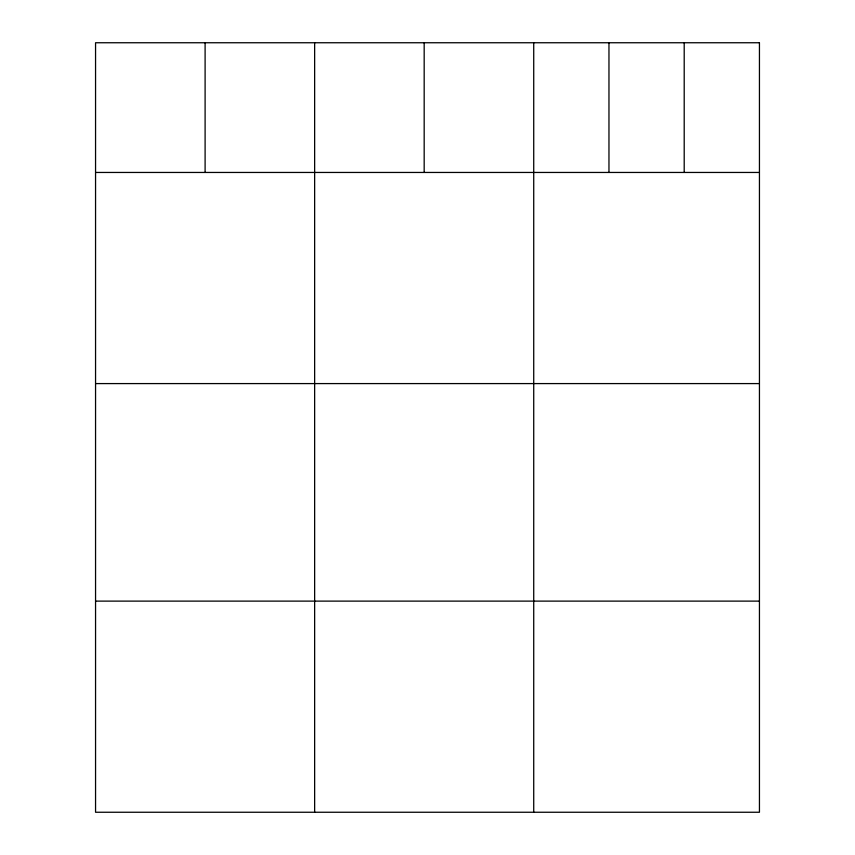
<?xml version="1.0" encoding="UTF-8"?>
<svg xmlns="http://www.w3.org/2000/svg" width="855" height="855" viewBox="0 0 855 855"><rect width="100%" height="100%" fill="white"/><g stroke="black" fill="none" stroke-linecap="round" stroke-linejoin="round"><path stroke-width="1.28" d="M95.557 172.454L759.443 172.454M95.557 383.585L759.443 383.585M95.557 601.118L759.443 601.118M684.203 42.75L684.203 172.454M608.963 42.75L608.963 172.454M533.723 42.75L533.723 812.25M424.176 42.75L424.176 172.454M314.64 42.75L314.64 812.25M205.104 42.75L205.104 172.454M759.443 42.75L95.557 42.75L95.557 812.25L759.443 812.25L759.443 42.75"/></g></svg>
